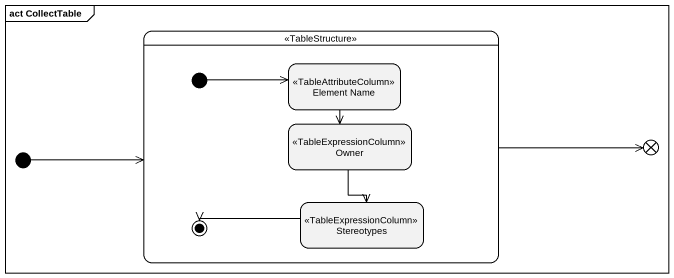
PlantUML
@startuml
mainframe act CollectTable
hide empty description
state " " as state1 <<TableStructure>> {
  state "Element Name" as Element_Name <<TableAttributeColumn>>
  state Owner <<TableExpressionColumn>>
  state Stereotypes <<TableExpressionColumn>>
  [*] -right-> Element_Name
  Stereotypes -left-> [*]
}
state flowfinal1 <<end>>
[*] -right-> state1
state1 -right-> flowfinal1
Element_Name --> Owner
Owner --> Stereotypes
@enduml
